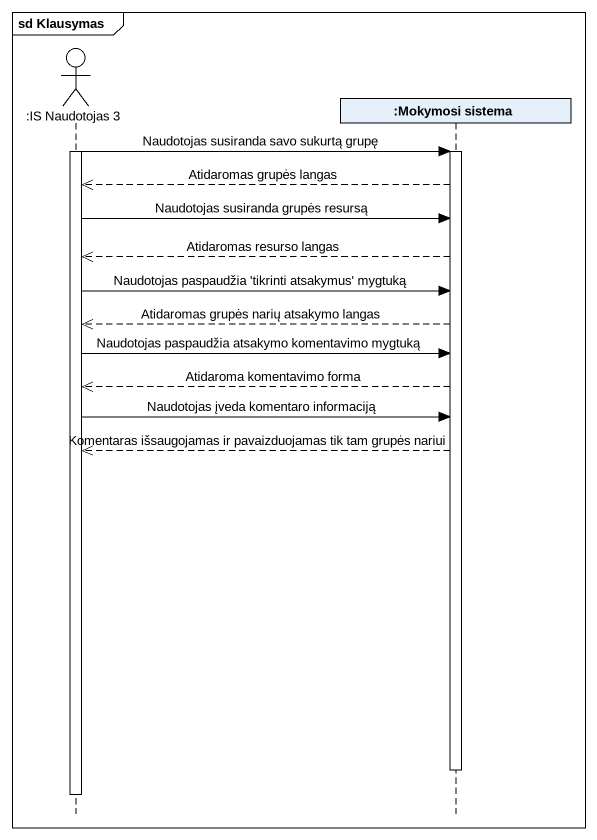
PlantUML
@startuml
mainframe sd Klausymas
hide footbox
actor ":IS Naudotojas 3" as IS_Naudotojas_3
participant ":Mokymosi sistema" as Mokymosi_sistema

activate IS_Naudotojas_3
IS_Naudotojas_3 -> Mokymosi_sistema : Naudotojas susiranda savo sukurtą grupę
activate Mokymosi_sistema
Mokymosi_sistema -->> IS_Naudotojas_3 : Atidaromas grupės langas
IS_Naudotojas_3 -> Mokymosi_sistema : Naudotojas susiranda grupės resursą
Mokymosi_sistema -->> IS_Naudotojas_3 : Atidaromas resurso langas
IS_Naudotojas_3 -> Mokymosi_sistema : Naudotojas paspaudžia 'tikrinti atsakymus' mygtuką
Mokymosi_sistema -->> IS_Naudotojas_3 : Atidaromas grupės narių atsakymo langas
IS_Naudotojas_3 -> Mokymosi_sistema : Naudotojas paspaudžia atsakymo komentavimo mygtuką
Mokymosi_sistema -->> IS_Naudotojas_3 : Atidaroma komentavimo forma
IS_Naudotojas_3 -> Mokymosi_sistema : Naudotojas įveda komentaro informaciją
Mokymosi_sistema -->> IS_Naudotojas_3 : Komentaras išsaugojamas ir pavaizduojamas tik tam grupės nariui
deactivate Mokymosi_sistema
deactivate IS_Naudotojas_3
@enduml
